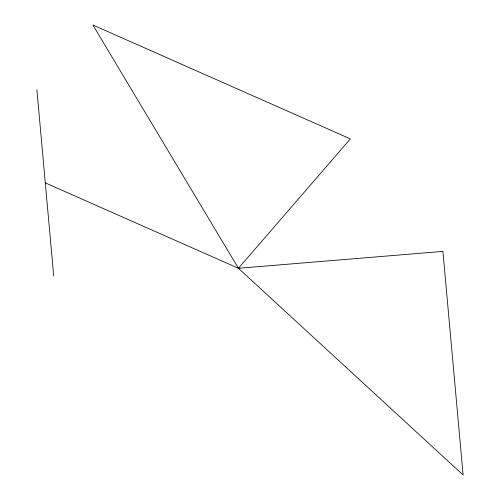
<?xml version="1.0" encoding="UTF-8"?>
<svg xmlns="http://www.w3.org/2000/svg" width="500" height="500" viewBox="0 0 500 500"><rect width="100%" height="100%" fill="white"/><g stroke="black" fill="none" stroke-linecap="round" stroke-linejoin="round"><path stroke-width="0.75" d="M238.431 268.288L350.356 138.887L92.856 25L238.431 268.288L463.106 475L442.919 251.388L238.431 268.288L45.306 182.869M36.894 89.7L53.712 276.044"/></g></svg>
